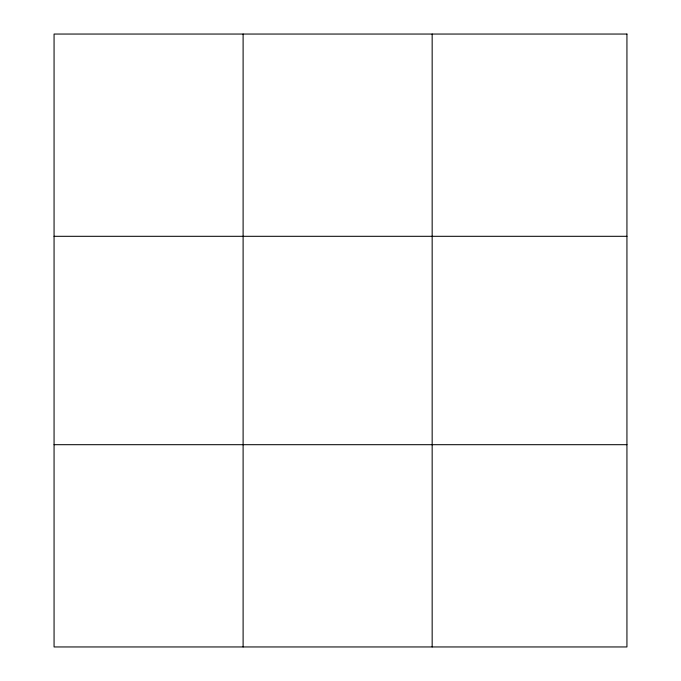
<?xml version="1.0" encoding="UTF-8"?>
<svg xmlns="http://www.w3.org/2000/svg" width="681" height="681" viewBox="0 0 681 681"><rect width="100%" height="100%" fill="white"/><g stroke="black" fill="none" stroke-linecap="round" stroke-linejoin="round"><path stroke-width="1.02" d="M243.108 646.95L243.108 34.05M432.163 646.95L432.163 34.05M54.063 236.307L626.937 236.307M54.063 444.693L626.937 444.693M626.937 34.05L626.937 646.95L54.063 646.95L54.063 34.05L626.937 34.05"/></g></svg>
